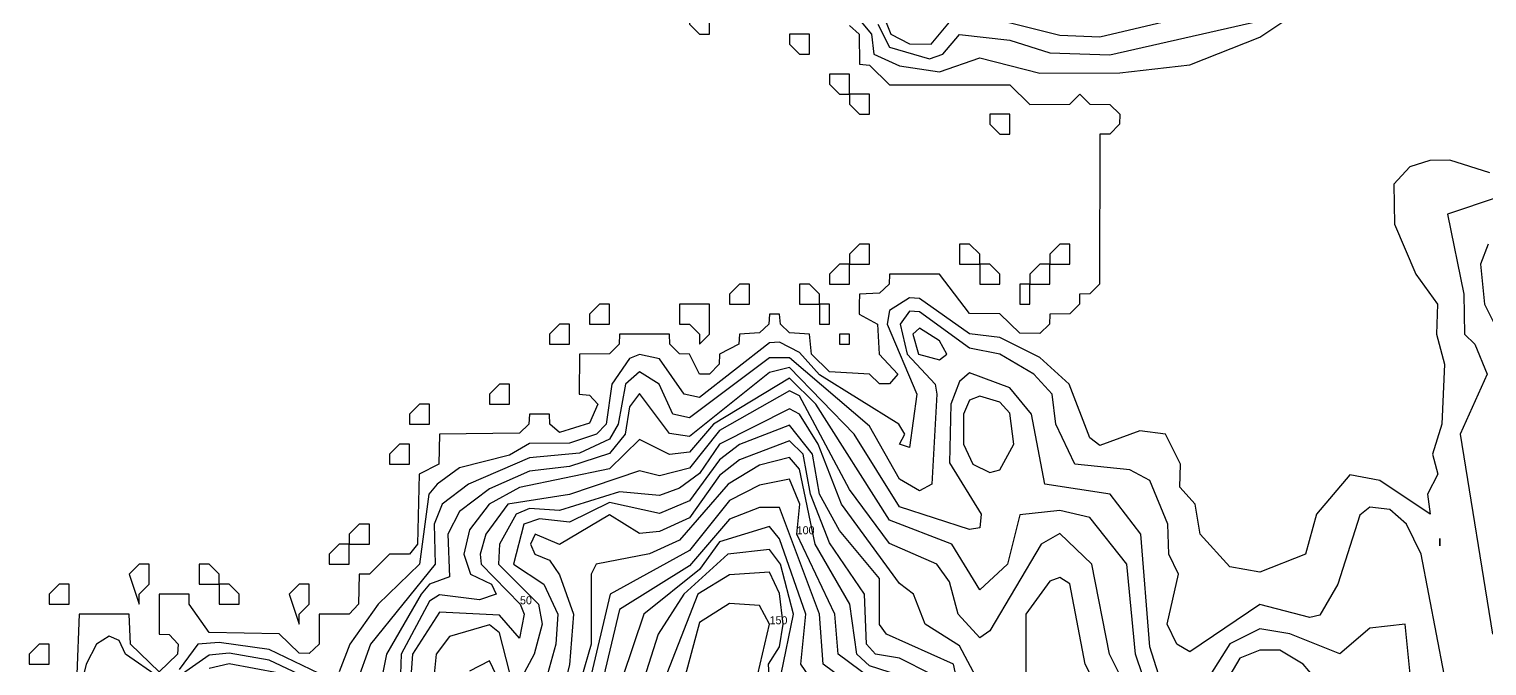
# Model space of a CAD drawing. Header units: metres. Extents: x 310028 to 360472, y 4137098 to 4159193.
# Drawn here: x 310598 to 312783, y 4143110 to 4144065 of the extents above; entities that cross this region are included whole.
import ezdxf

# ---------------------------------------------------------------- set-up
doc = ezdxf.new("R2010")
doc.units = ezdxf.units.M
for name, color, linetype in [('COAST', 5, 'Continuous'), ('CONTOUR', 254, 'Continuous'), ('CONTOUR_INDEX', 33, 'Continuous'), ('CONTOUR_LABELS', 7, 'Continuous')]:
    doc.layers.add(name, color=color, linetype=linetype)

msp = doc.modelspace()

# ---------------------------------------------------------------- linework, layer by layer
at = {"layer": 'COAST'}
for points in [[(311587.5, 4144072.5), (311602.5, 4144057.5), (311617.5, 4144057.5), (311617.5, 4144087.5), (311587.5, 4144087.5), (311587.5, 4144072.5)], [(311827.5, 4144070.6), (311841.6, 4144057.5), (311842.1, 4144012.5), (311857.5, 4144011), (311887.5, 4143981.7), (312067.5, 4143981.4), (312097.5, 4143952.1), (312157.5, 4143952.5), (312172.5, 4143967.3), (312187.5, 4143952.4), (312217.5, 4143952.2), (312232.5, 4143937.5), (312232.3, 4143922.5), (312217.5, 4143907.5), (312202.5, 4143907.5), (312202, 4143682.5), (312187.5, 4143668), (312172.4, 4143667.5), (312172, 4143652.5), (312157.5, 4143637.9), (312127.5, 4143637.6), (312127.1, 4143622.5), (312112.5, 4143608.6), (312082.5, 4143608.9), (312052.5, 4143638.1), (312007.5, 4143638.8), (311962.5, 4143697.7), (311887.5, 4143697.6), (311886.9, 4143682.5), (311872.5, 4143669), (311842.5, 4143667.7), (311841.8, 4143652.5), (311841.9, 4143637.5), (311869.4, 4143622.5), (311871.9, 4143577.5), (311899.6, 4143547.5), (311887.5, 4143533.2), (311872.5, 4143533.1), (311857.5, 4143547.7), (311797.5, 4143550.9), (311770.5, 4143577.5), (311767.5, 4143607.5), (311737.5, 4143609.6), (311723.7, 4143622.5), (311722.5, 4143637.8), (311707.5, 4143637.8), (311706.3, 4143622.5), (311692.5, 4143609.4), (311662.5, 4143607.7), (311661.5, 4143592.5), (311632.3, 4143577.5), (311631.8, 4143562.5), (311617.5, 4143547.8), (311602.5, 4143547.5), (311587.6, 4143577.5), (311572.5, 4143578.3), (311557.9, 4143592.5), (311557.5, 4143607.5), (311482.5, 4143607.6), (311482, 4143592.5), (311467.5, 4143577.9), (311422.5, 4143577.5), (311422.2, 4143517.5), (311437.5, 4143516.3), (311450.3, 4143502.5), (311437.5, 4143474.1), (311392.5, 4143460.3), (311377.9, 4143472.5), (311377.5, 4143487.5), (311347.5, 4143487.7), (311346.4, 4143472.5), (311332.5, 4143459.3), (311212.5, 4143457.5), (311211.8, 4143412.5), (311182.3, 4143397.5), (311179.8, 4143292.5), (311167.5, 4143277.8), (311137.5, 4143277.7), (311107.5, 4143247.6), (311092.5, 4143247.5), (311091.5, 4143202.5), (311077.5, 4143187.7), (311032.5, 4143187.5), (311032.3, 4143142.5), (311017.5, 4143128.5), (311002.5, 4143129.2), (310972.5, 4143158.3), (310867.5, 4143160.2), (310837.6, 4143202.5), (310837.5, 4143217.5), (310792.5, 4143217.6), (310792.4, 4143157.5), (310807.5, 4143157), (310820.9, 4143142.5), (310819.8, 4143127.5), (310792.5, 4143101.2), (310749.2, 4143142.5), (310747.5, 4143187.7), (310672.4, 4143187.5), (310668.8, 4143097.5)], [(311737.5, 4144042.5), (311752.5, 4144027.5), (311767.5, 4144027.5), (311767.6, 4144057.5), (311737.5, 4144057.5), (311737.5, 4144042.5)], [(311797.5, 4143982.5), (311812.5, 4143967.5), (311827.5, 4143967.5), (311827.6, 4143997.5), (311797.5, 4143997.5), (311797.5, 4143982.5)], [(311827.5, 4143952.5), (311842.5, 4143937.5), (311857.5, 4143937.5), (311857.5, 4143967.5), (311827.5, 4143967.5), (311827.5, 4143952.5)], [(312037.5, 4143922.5), (312052.5, 4143907.5), (312067.5, 4143907.5), (312067.5, 4143937.5), (312037.5, 4143937.5), (312037.5, 4143922.5)], [(311827.5, 4143712.5), (311857.5, 4143712.5), (311857.5, 4143742.5), (311842.5, 4143742.5), (311827.5, 4143727.5), (311827.5, 4143712.5)], [(311992.5, 4143712.5), (312022.5, 4143712.5), (312022.5, 4143727.5), (312007.5, 4143742.5), (311992.5, 4143742.5), (311992.5, 4143712.5)], [(312127.5, 4143712.5), (312157.5, 4143712.5), (312157.5, 4143742.5), (312142.5, 4143742.5), (312127.5, 4143727.5), (312127.5, 4143712.5)], [(311797.5, 4143682.5), (311827.5, 4143682.5), (311827.5, 4143712.5), (311812.5, 4143712.5), (311797.5, 4143697.5), (311797.5, 4143682.5)], [(312022.5, 4143682.5), (312052.5, 4143682.5), (312052.5, 4143697.5), (312037.5, 4143712.5), (312022.5, 4143712.5), (312022.5, 4143682.5)], [(312097.5, 4143682.5), (312127.5, 4143682.5), (312127.5, 4143712.5), (312112.5, 4143712.5), (312097.5, 4143697.5), (312097.5, 4143682.5)], [(311647.5, 4143652.5), (311677.5, 4143652.5), (311677.5, 4143682.5), (311662.5, 4143682.5), (311647.5, 4143667.5), (311647.5, 4143652.5)], [(311752.5, 4143652.5), (311782.5, 4143652.5), (311782.5, 4143667.5), (311767.5, 4143682.5), (311752.5, 4143682.5), (311752.5, 4143652.5)], [(312082.5, 4143652.5), (312097.5, 4143652.5), (312097.5, 4143682.5), (312082.5, 4143682.5), (312082.5, 4143652.5)], [(311437.5, 4143622.5), (311467.5, 4143622.5), (311467.5, 4143652.5), (311452.5, 4143652.5), (311437.5, 4143637.5), (311437.5, 4143622.5)], [(311602.5, 4143592.5), (311617.5, 4143607.5), (311617.5, 4143652.5), (311572.5, 4143652.5), (311572.5, 4143622.5), (311587.5, 4143622.5), (311602.5, 4143607.5), (311602.5, 4143592.5)], [(311782.5, 4143622.5), (311797.5, 4143622.5), (311797.5, 4143652.5), (311782.5, 4143652.5), (311782.5, 4143622.5)], [(311377.5, 4143592.5), (311407.5, 4143592.5), (311407.5, 4143622.5), (311392.5, 4143622.5), (311377.5, 4143607.5), (311377.5, 4143592.5)], [(311812.5, 4143592.5), (311827.5, 4143592.5), (311827.5, 4143607.5), (311812.5, 4143607.5), (311812.5, 4143592.5)], [(311287.5, 4143502.5), (311317.5, 4143502.5), (311317.5, 4143532.5), (311302.5, 4143532.5), (311287.5, 4143517.5), (311287.5, 4143502.5)], [(311167.5, 4143472.5), (311197.5, 4143472.5), (311197.5, 4143502.5), (311182.5, 4143502.5), (311167.5, 4143487.5), (311167.5, 4143472.5)], [(311137.5, 4143412.5), (311167.5, 4143412.4), (311167.5, 4143442.5), (311152.5, 4143442.5), (311137.5, 4143427.5), (311137.5, 4143412.5)], [(311077.5, 4143292.5), (311107.5, 4143292.5), (311107.5, 4143322.5), (311092.5, 4143322.5), (311077.5, 4143307.5), (311077.5, 4143292.5)], [(311047.5, 4143262.5), (311077.5, 4143262.5), (311077.5, 4143292.5), (311062.5, 4143292.5), (311047.5, 4143277.5), (311047.5, 4143262.5)], [(310762.5, 4143202.5), (310762.5, 4143217.5), (310777.5, 4143232.5), (310777.5, 4143262.5), (310762.5, 4143262.5), (310747.5, 4143247.5), (310762.5, 4143202.5)], [(310852.5, 4143232.5), (310882.5, 4143232.5), (310882.5, 4143247.5), (310867.5, 4143262.5), (310852.5, 4143262.5), (310852.5, 4143232.5)], [(310627.5, 4143202.5), (310657.5, 4143202.5), (310657.5, 4143232.5), (310642.5, 4143232.5), (310627.5, 4143217.5), (310627.5, 4143202.5)], [(310882.5, 4143202.5), (310912.5, 4143202.5), (310912.5, 4143217.5), (310897.5, 4143232.5), (310882.5, 4143232.5), (310882.5, 4143202.5)], [(311002.5, 4143172.5), (311002.5, 4143187.5), (311017.5, 4143202.5), (311017.5, 4143232.5), (311002.5, 4143232.5), (310987.5, 4143217.5), (311002.5, 4143172.5)], [(310597.5, 4143112.5), (310627.5, 4143112.5), (310627.5, 4143142.5), (310612.5, 4143142.5), (310597.5, 4143127.5), (310597.5, 4143112.5)]]:
    msp.add_lwpolyline(points, dxfattribs=at)
at = {"layer": 'CONTOUR'}
for points, elevation in [([(311877.2, 4144087.5), (311889.3, 4144057.5), (311917.5, 4144043.1), (311949.7, 4144042.5), (311992.5, 4144093.5), (312142.5, 4144056.2), (312202.5, 4144053.3), (312427.5, 4144106.3)], 30), ([(311842.5, 4144078.9), (311860.2, 4144057.5), (311863.7, 4144027.5), (311902.5, 4144009.9), (311962.5, 4144001.2), (312022.5, 4144022.2), (312112.5, 4143999), (312232.5, 4143999.5), (312337.5, 4144011.4), (312442.5, 4144053.2), (312487.5, 4144082.9)], 10), ([(311870, 4144072.5), (311887.5, 4144038.1), (311947.5, 4144020.7), (311967.3, 4144027.5), (311992.5, 4144057.2), (312067.5, 4144048.7), (312127.5, 4144029.5), (312217.5, 4144026.3), (312442.5, 4144077.7)], 20), ([(312787.5, 4143849.7), (312727.5, 4143868.7), (312697.5, 4143868.1), (312667.5, 4143858.3), (312643.4, 4143832.5), (312644.2, 4143772.5), (312676.3, 4143697.5), (312709, 4143652.5), (312707.3, 4143607.5), (312719.4, 4143562.5), (312715.4, 4143472.5), (312701.2, 4143427.5), (312709.4, 4143397.5), (312694.1, 4143367.5), (312698.1, 4143337.5), (312622.5, 4143388.1), (312577.5, 4143396.4), (312527.6, 4143337.5), (312511, 4143277.5), (312442.5, 4143250.8), (312397.5, 4143258.5), (312353.2, 4143307.5), (312345.7, 4143352.5), (312322.5, 4143378.2), (312323.4, 4143412.5), (312301.1, 4143457.5), (312262.5, 4143462.8), (312202.5, 4143440.6), (312187.5, 4143452.2), (312156.6, 4143532.5), (312112.5, 4143572.8), (312052.5, 4143602.4), (312007.5, 4143608.1), (311932.5, 4143661.2), (311917.5, 4143662.2), (311887.5, 4143643.1), (311883.7, 4143622.5), (311928.3, 4143517.5), (311917.5, 4143437.7), (311902.5, 4143442.5), (311910.2, 4143457.5), (311901.2, 4143472.5), (311782.5, 4143546.4), (311752.5, 4143580.1), (311722.5, 4143595.5), (311707.5, 4143594.4), (311602.5, 4143512.5), (311579.3, 4143517.5), (311542.5, 4143570.6), (311512.5, 4143577.3), (311497.5, 4143571), (311470.8, 4143532.5), (311462.5, 4143472.5), (311447.9, 4143457.5), (311407.5, 4143444), (311347.5, 4143443.5), (311317.5, 4143426.2), (311242.5, 4143406.9), (311209.2, 4143382.5), (311196.8, 4143367.5), (311182.5, 4143262.7), (311120.7, 4143202.5), (311078.4, 4143142.5), (311062.5, 4143101.2)], 10), ([(312877.5, 4143838.8), (312723.8, 4143787.5), (312748.6, 4143667.5), (312749.3, 4143607.5), (312765, 4143592.5), (312783.4, 4143547.5), (312742.9, 4143457.5), (312791.4, 4143157.5)], 20), ([(312784.6, 4143742.5), (312773.2, 4143712.5), (312779.3, 4143652.5), (312839.4, 4143532.5)], 30), ([(312718.7, 4143097.5), (312684.3, 4143277.5), (312662.6, 4143322.5), (312637.5, 4143344.6), (312607.5, 4143347.9), (312592.5, 4143336.3), (312559.6, 4143232.5), (312532.5, 4143186.3), (312517.5, 4143182.8), (312442.5, 4143202.4), (312337.5, 4143131), (312317.9, 4143142.5), (312303.7, 4143172.5), (312320.4, 4143247.5), (312306.2, 4143277.5), (312304.6, 4143322.5), (312277.5, 4143387.9), (312247.5, 4143404.1), (312165, 4143412.5), (312136.9, 4143472.5), (312131.4, 4143517.5), (312103.5, 4143547.5), (312052.5, 4143577.7), (312007.5, 4143586.7), (311932.5, 4143641), (311917.5, 4143642.1), (311903.1, 4143622.5), (311913.6, 4143577.5), (311955.6, 4143532.5), (311958.4, 4143517.5), (311950.9, 4143382.5), (311932.5, 4143372.6), (311902.5, 4143389.9), (311857.5, 4143469.7), (311737.5, 4143572), (311707.5, 4143572), (311587.5, 4143482.1), (311562.6, 4143487.5), (311542.2, 4143532.5), (311512.5, 4143551.1), (311491.7, 4143532.5), (311480.7, 4143472.5), (311467.5, 4143450.2), (311422.5, 4143428.9), (311347.5, 4143422), (311256.3, 4143382.5), (311216.5, 4143352.5), (311204.9, 4143322.5), (311206.1, 4143262.5), (311109.3, 4143142.5), (311087.8, 4143082.5)], 20), ([(311931, 4143577.5), (311962.5, 4143569.2), (311973.3, 4143577.5), (311962.5, 4143597.7), (311932.5, 4143616.7), (311922.5, 4143607.5), (311931, 4143577.5)], 30), ([(312290.6, 4143097.5), (312277.5, 4143138.6), (312263.9, 4143307.5), (312218.2, 4143367.5), (312120.2, 4143382.5), (312100.3, 4143487.5), (312067.5, 4143526.9), (312007.5, 4143549.4), (311992.5, 4143536.6), (311979.4, 4143502.5), (311977.5, 4143414.5), (312024.7, 4143337.5), (312022.5, 4143317), (312007.5, 4143314.7), (311902.5, 4143348.7), (311834.3, 4143457.5), (311737.5, 4143557.5), (311707.5, 4143550.3), (311587.5, 4143454.3), (311557.5, 4143458.6), (311512.5, 4143518.5), (311497.5, 4143498.7), (311490.9, 4143457.5), (311467.5, 4143428.4), (311407.5, 4143409.1), (311347.5, 4143402.3), (311287.5, 4143375.6), (311242.5, 4143341.4), (311225.3, 4143307.5), (311227.5, 4143243.6), (311197.5, 4143232.7), (311185.3, 4143217.5), (311133, 4143127.5), (311121.2, 4143067.5)], 30), ([(312277.5, 4143064.3), (312256.1, 4143127.5), (312242.9, 4143262.5), (312187.5, 4143332.6), (312142.5, 4143343.3), (312082.5, 4143336.8), (312064.3, 4143262.5), (312022.5, 4143224.3), (311980.6, 4143292.5), (311887.5, 4143328.8), (311776.9, 4143502.5), (311737.5, 4143541.6), (311623.5, 4143472.5), (311587.5, 4143430.4), (311557.5, 4143427.2), (311512.5, 4143449.7), (311467.5, 4143405.5), (311332.5, 4143377.6), (311287, 4143352.5), (311257.5, 4143314.1), (311249.2, 4143277.5), (311259.2, 4143247.5), (311290.7, 4143232.5), (311297.7, 4143217.5), (311272.5, 4143209.1), (311212.5, 4143216.6), (311197.5, 4143207.3), (311155.3, 4143127.5), (311153.1, 4143067.5)], 40), ([(312012.4, 4143412.5), (312037.5, 4143400.2), (312052.5, 4143404.2), (312073.9, 4143442.5), (312067.5, 4143489.3), (312052.5, 4143505.7), (312022.5, 4143514.8), (312007.5, 4143508.7), (311998.2, 4143487.5), (311998.3, 4143442.5), (312012.4, 4143412.5)], 40), ([(312037.5, 4143054.5), (311992.5, 4143140.4), (311940.6, 4143172.5), (311923.4, 4143217.5), (311902.5, 4143233.4), (311815.3, 4143352.5), (311780.3, 4143442.5), (311752.5, 4143487.6), (311737.5, 4143495.8), (311632.5, 4143442.6), (311602.5, 4143398.5), (311572.5, 4143376.6), (311542.5, 4143365.6), (311482.5, 4143370.9), (311392.5, 4143343.1), (311347.5, 4143346.1), (311327.8, 4143337.5), (311302.7, 4143292.5), (311300.9, 4143262.5), (311361.1, 4143202.5), (311366.7, 4143172.5), (311354.8, 4143127.5), (311332.5, 4143086.6)], 60), ([(312002.6, 4143022.5), (311983.5, 4143112.5), (311882.6, 4143157.5), (311872.5, 4143172), (311872.5, 4143240.9), (311812.5, 4143313.3), (311782.3, 4143367.5), (311772.1, 4143427.5), (311737.5, 4143471.1), (311662.5, 4143442.2), (311632.5, 4143419.1), (311587.5, 4143357.7), (311542.5, 4143338.4), (311467.5, 4143354.9), (311407.5, 4143325.5), (311362.5, 4143330.6), (311339.3, 4143322.5), (311323.4, 4143262.5), (311369.3, 4143232.5), (311389.9, 4143187.5), (311387, 4143142.5), (311361.9, 4143052.5)], 70), ([(311949.9, 4143097.5), (311902.5, 4143121.7), (311866.1, 4143127.5), (311853, 4143142.5), (311849.9, 4143217.5), (311797.5, 4143294.5), (311768.8, 4143367.5), (311757.7, 4143427.5), (311737.5, 4143447.6), (311662.5, 4143419), (311632.5, 4143395.8), (311587.5, 4143332.2), (311542.5, 4143311.4), (311512.5, 4143308.7), (311467.5, 4143336.4), (311392.5, 4143292.2), (311356.1, 4143307.5), (311349.1, 4143292.5), (311355.8, 4143277.5), (311377.5, 4143268.8), (311392.5, 4143246.8), (311413.6, 4143187.5), (311407.5, 4143111.8), (311388.7, 4143037.5)], 80), ([(311902.5, 4143095.5), (311857.5, 4143110.3), (311838.4, 4143127.5), (311827.7, 4143202.5), (311775.9, 4143292.5), (311752.5, 4143405.1), (311737.5, 4143422.7), (311692.5, 4143411.3), (311645.4, 4143382.5), (311572.5, 4143298.7), (311527.5, 4143278), (311447.6, 4143262.5), (311440.2, 4143247.5), (311439.9, 4143142.5), (311396.8, 4142992.5)], 90), ([(311888.9, 4143037.5), (311788.1, 4143112.5), (311782.6, 4143187.5), (311722.5, 4143347.4), (311692.5, 4143347.7), (311647.5, 4143329.9), (311587.5, 4143259.9), (311482.5, 4143194.8), (311422.5, 4142942.1)], 110), ([(311767.5, 4143093.5), (311754.3, 4143112.5), (311761.7, 4143187.5), (311722.5, 4143300.8), (311707.5, 4143318.9), (311632.5, 4143296.2), (311602.5, 4143254.4), (311519.2, 4143187.5), (311423.1, 4142902.5)], 120), ([(312712.5, 4143290.3), (312712.5, 4143300.9), (312712.5, 4143290.3)], 10), ([(311724.8, 4143097.5), (311743.2, 4143187.5), (311724, 4143262.5), (311707.5, 4143284.4), (311645.2, 4143277.5), (311579.2, 4143217.5), (311540.3, 4143157.5), (311497.4, 4143022.5)], 130), ([(311707.5, 4143087.2), (311706.1, 4143112.5), (311722.5, 4143138.6), (311727.8, 4143172.5), (311722.5, 4143218.4), (311707.5, 4143250.5), (311647.5, 4143246.6), (311599.8, 4143217.5), (311494.4, 4142947.5)], 140), ([(312265, 4142947.5), (312180.5, 4143112.5), (312157.5, 4143233), (312142.5, 4143242.7), (312127.5, 4143237.2), (312091.7, 4143187.5), (312091.9, 4143097.5)], 60), ([(310792.5, 4143092.9), (310742, 4143127.5), (310732.5, 4143148.3), (310717.5, 4143154.5), (310698.4, 4143142.5), (310682.8, 4143112.5), (310656.8, 4143007.5)], 10), ([(311317.5, 4143101.1), (311302.5, 4143159.5), (311287.5, 4143171.6), (311227.5, 4143154), (311207.8, 4143127.5), (311201.9, 4143067.5)], 60), ([(312668, 4143097.5), (312660.6, 4143172.5), (312607.5, 4143166.9), (312562.5, 4143128), (312487.5, 4143158.1), (312442.5, 4143165.7), (312397.5, 4143143.3), (312367.5, 4143095.7)], 30), ([(311032.5, 4143098.6), (310957.5, 4143134.7), (310882.5, 4143145.4), (310850.5, 4143142.5), (310822.5, 4143104.8)], 10), ([(312533.1, 4143082.5), (312507.6, 4143112.5), (312472.5, 4143133.7), (312442.5, 4143133.5), (312412.5, 4143121.6), (312382.5, 4143070.6)], 40), ([(311047.5, 4143076.1), (310957.5, 4143118.9), (310897.5, 4143129.2), (310867.5, 4143126.1), (310807.5, 4143084)], 20), ([(310972.5, 4143099.1), (310897.5, 4143113.1), (310867.5, 4143106.2)], 30), ([(311317.5, 4143054.6), (311287.5, 4143117.7), (311257.5, 4143102.3)], 70)]:
    msp.add_lwpolyline(points, dxfattribs=dict(at, elevation=elevation))
at = {"layer": 'CONTOUR_INDEX'}
for points, elevation in [([(312239.7, 4143082.5), (312217.2, 4143127.5), (312190.9, 4143262.5), (312142.5, 4143308.4), (312114.9, 4143292.5), (312037.5, 4143162.6), (312022.5, 4143152.1), (311990.2, 4143187.5), (311977.5, 4143236.3), (311958.4, 4143262.5), (311887.5, 4143293.7), (311827.5, 4143374.8), (311752.5, 4143515.2), (311737.5, 4143522.7), (311632.5, 4143463.3), (311587.5, 4143406.6), (311542.5, 4143395.3), (311512.5, 4143402.8), (311407.5, 4143366.9), (311315.2, 4143352.5), (311282.2, 4143307.5), (311273.7, 4143277.5), (311275.1, 4143262.5), (311333.4, 4143202.5), (311339.4, 4143187.5), (311332.5, 4143151.5), (311302.5, 4143186.3), (311212.5, 4143190.7), (311172.4, 4143127.5), (311166.6, 4143052.5)], 50), ([(311911.4, 4143052.5), (311810.6, 4143127.5), (311805.6, 4143187.5), (311748.2, 4143307.5), (311753.1, 4143352.5), (311737.5, 4143390.3), (311692.5, 4143381.2), (311647.5, 4143358.3), (311587.5, 4143283), (311468.3, 4143217.5), (311407.5, 4142958.9)], 100), ([(311689.8, 4143097.5), (311707.5, 4143172.5), (311692.5, 4143200.7), (311647.5, 4143203.7), (311602.5, 4143175), (311561.4, 4143022.5)], 150)]:
    msp.add_lwpolyline(points, dxfattribs=dict(at, elevation=elevation))

# ---------------------------------------------------------------- texts
at = {"layer": 'CONTOUR_LABELS'}
for s, p in [('100', (311748.2, 4143307.5)), ('50', (311333.4, 4143202.5)), ('150', (311707.5, 4143172.5))]:
    msp.add_text(s, height=12, dxfattribs=at).set_placement(p)

doc.saveas('drawing.dxf')
